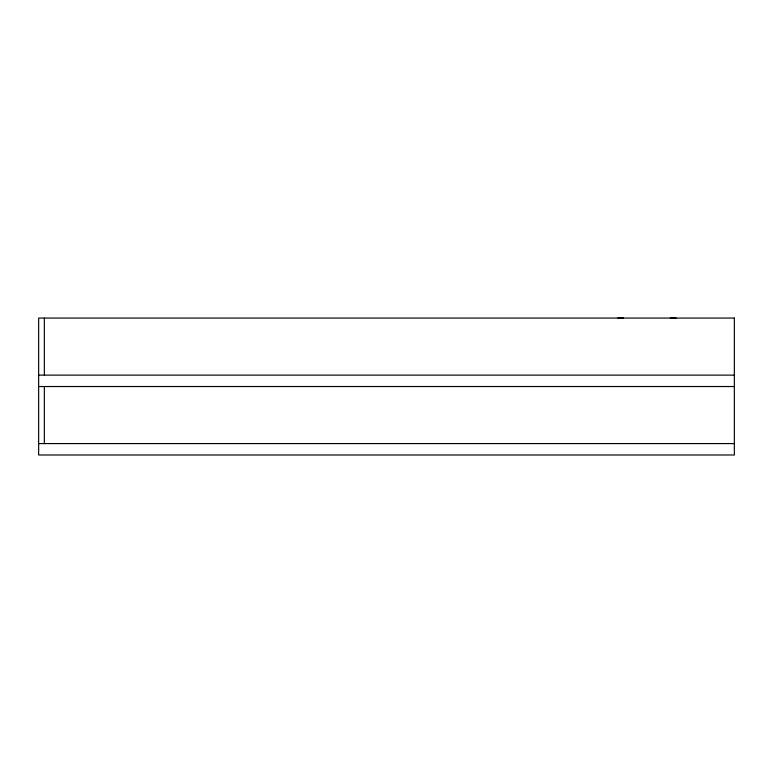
<?xml version="1.0" encoding="UTF-8"?>
<svg xmlns="http://www.w3.org/2000/svg" width="773" height="773" viewBox="0 0 773 773"><rect width="100%" height="100%" fill="white"/><g stroke="black" fill="none" stroke-linecap="round" stroke-linejoin="round"><path stroke-width="1.16" d="M617.82 318.07L623.54 318.07M670.278 318.07L676.182 318.07M38.65 375.118L734.35 375.118M38.65 386.529L734.35 386.529M38.65 443.586L734.35 443.586M44.361 318.07L44.361 375.118M44.361 386.529L44.361 443.586M734.35 318.07L38.65 318.07L38.65 454.997L734.35 454.997L734.35 318.07"/></g></svg>
